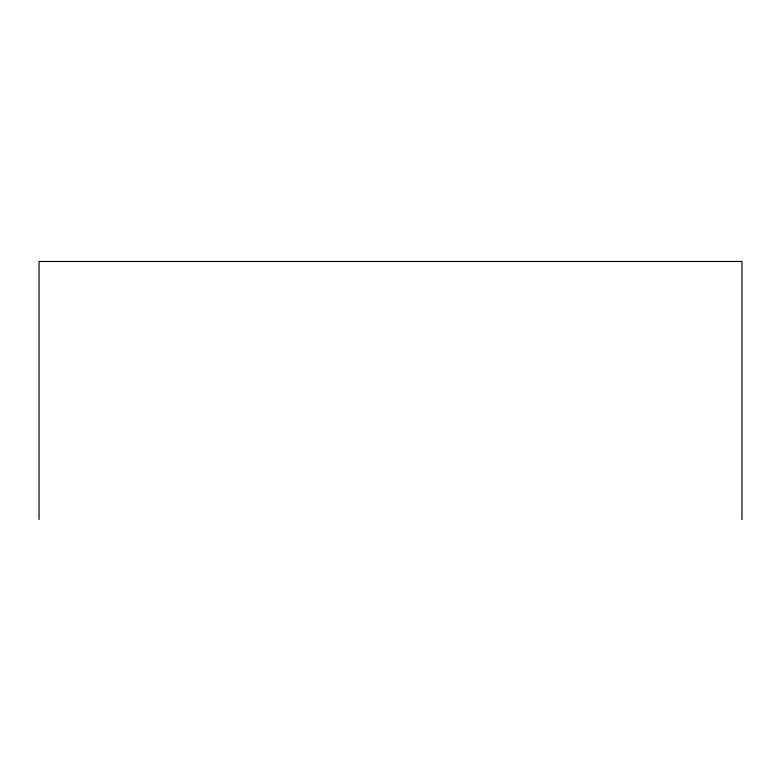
<?xml version="1.0" encoding="UTF-8"?>
<svg xmlns="http://www.w3.org/2000/svg" width="781" height="781" viewBox="0 0 781 781"><rect width="100%" height="100%" fill="white"/><g stroke="black" fill="none" stroke-linecap="round" stroke-linejoin="round"><path stroke-width="1.17" d="M741.95 519.511L741.95 261.489L39.05 261.489L39.05 519.511"/></g></svg>
